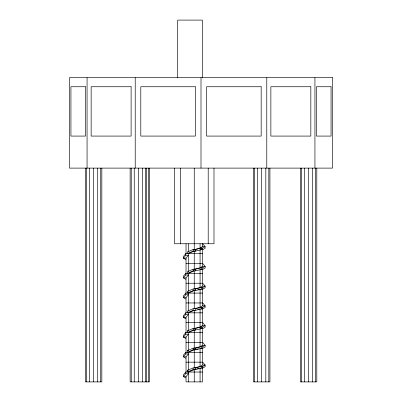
<?xml version="1.0" encoding="UTF-8"?>
<svg xmlns="http://www.w3.org/2000/svg" width="402" height="402" viewBox="0 0 402 402"><rect width="100%" height="100%" fill="white"/><g stroke="black" fill="none" stroke-linecap="round" stroke-linejoin="round"><path stroke-width="0.6" d="M202.477 253.627L185.779 253.627L183.372 256.501L183.372 258.149L185.779 259.571M185.779 255.27L183.372 258.149L186.031 258.149L188.437 255.27L185.779 255.27L185.779 253.627M202.477 273.36L185.779 273.36L183.372 276.239L183.372 277.882L185.779 279.31M185.779 275.003L183.372 277.882L186.031 277.882L188.437 275.003L185.779 275.003L185.779 273.36M202.477 293.093L185.779 293.093L183.372 295.972L183.372 297.616L185.779 299.043M185.779 294.741L183.372 297.616L186.031 297.616L188.437 294.741L185.779 294.741L185.779 293.093M202.477 312.831L185.779 312.831L183.372 315.706L183.372 317.354L185.779 318.776M185.779 314.475L183.372 317.354L186.031 317.354L188.437 314.475L185.779 314.475L185.779 312.831M202.477 332.565L185.779 332.565L183.372 335.444L183.372 337.087L185.779 338.509M185.779 334.208L183.372 337.087L186.031 337.087L188.437 334.208L185.779 334.208L185.779 332.565M202.477 352.298L185.779 352.298L183.372 355.177L183.372 356.82L185.779 358.247M185.779 353.941L183.372 356.82L186.031 356.82L188.437 353.941L185.779 353.941L185.779 352.298M202.477 372.031L185.779 372.031L183.372 374.91L183.372 376.553L185.779 377.981M185.779 373.679L183.372 376.553L186.031 376.553L188.437 373.679L185.779 373.679L185.779 372.031M200.487 249.707L202.729 249.707L205.136 248.28L205.136 246.637L202.477 246.637L200.07 248.059L193.196 249.938M200.07 243.758L200.07 248.059L202.729 248.059L205.136 246.637L202.729 243.758M200.598 269.44L202.729 269.44L205.136 268.013L205.136 266.37L202.477 266.37L200.07 267.797L194.251 269.219L194.251 251.129L196 250.702M200.07 249.707L200.07 267.797L202.729 267.797L205.136 266.37L202.729 263.491M200.598 289.174L202.729 289.174L205.136 287.752L205.136 286.103L202.477 286.103L200.07 287.531L194.251 288.958L194.251 270.868L188.437 273.36L188.437 291.45M200.07 269.44L200.07 287.531L202.729 287.531L205.136 286.103L202.729 283.229M201.131 308.907L202.729 308.907L205.136 307.485L205.136 305.842L202.477 305.842L200.07 307.264L194.251 308.691L194.251 290.601L188.437 293.093L188.437 311.183M197.744 289.747L200.07 289.174L200.07 307.264L202.729 307.264L205.136 305.842L202.729 302.962M195.417 329.786L194.251 330.067L194.251 348.157L200.07 346.735L200.07 328.645L202.729 328.645L205.136 327.218L205.136 325.575L202.477 325.575L200.07 326.997L194.251 328.424L194.251 310.334L188.437 312.831L188.437 330.921L187.337 330.921L187.337 332.565L193.151 330.067L195.513 330.067L201.327 328.645L201.327 326.997L195.513 328.424L193.151 328.424L187.337 330.921M197.744 309.48L200.07 308.907L200.07 326.997L202.729 326.997L205.136 325.575L202.729 322.695M195.417 349.519L194.251 349.805L194.251 367.895L200.07 366.468L200.07 348.378L202.729 348.378L205.136 346.951L205.136 345.308L202.477 345.308L200.07 346.735L202.729 346.735L205.136 345.308L202.729 342.429M200.07 381.9L200.07 368.111L202.729 368.111L205.136 366.689L205.136 365.041L202.477 365.041L200.07 366.468L202.729 366.468L205.136 365.041L202.729 362.167M193.151 249.486L187.337 251.979L187.337 253.627L193.151 251.129L195.513 251.129L201.327 249.707L201.327 248.059L195.513 249.486L193.151 249.486L193.151 251.129M194.251 251.129L188.437 253.627L188.437 271.717M193.151 269.219L187.337 271.717L187.337 273.36L193.151 270.868L195.513 270.868L201.327 269.44L201.327 267.797L195.513 269.219L193.151 269.219L193.151 270.868M193.151 288.958L187.337 291.45L187.337 293.093L193.151 290.601L195.513 290.601L201.327 289.174L201.327 287.531L195.513 288.958L193.151 288.958L193.151 290.601M193.151 308.691L187.337 311.183L187.337 312.831L193.151 310.334L195.513 310.334L201.327 308.907L201.327 307.264L195.513 308.691L193.151 308.691L193.151 310.334M194.251 330.067L188.437 332.565L188.437 350.067M187.337 350.655L193.151 348.157L195.513 348.157L201.327 346.735L201.327 348.378L195.513 349.805L193.151 349.805L187.337 352.298L187.337 350.655L188.437 350.655M194.251 349.805L188.437 352.298L188.437 369.8M187.337 370.388L193.151 367.895L195.513 367.895L201.327 366.468L201.327 368.111L195.513 369.538L193.151 369.538L187.337 372.031L187.337 370.388L188.437 370.388M195.417 369.252L188.437 372.031L188.437 381.9M196.578 349.232L198.322 348.805M196.578 368.971L198.905 368.398M186.031 263.491L202.477 263.491M186.031 283.229L202.477 283.229M186.031 302.962L202.477 302.962M186.031 322.695L202.477 322.695M186.031 342.429L202.477 342.429M186.031 362.167L202.477 362.167M316.796 168.111L316.796 381.9L300.349 381.9L300.349 168.111M315.691 168.111L315.691 381.9M314.937 77.661L314.937 168.111M312.681 168.111L312.681 381.9M308.57 168.111L308.57 381.9M304.46 168.111L304.46 381.9M301.45 168.111L301.45 381.9M269.923 168.111L269.923 381.9L253.476 381.9L253.476 168.111M268.822 168.111L268.822 381.9M266.782 77.661L266.782 168.111M265.812 168.111L265.812 381.9M261.697 168.111L261.697 381.9M257.587 168.111L257.587 381.9M254.577 168.111L254.577 381.9M213.99 168.111L213.99 243.758L174.518 243.758L174.518 168.111M208.206 168.111L208.206 243.758M202.729 248.059L202.729 249.707M202.729 267.797L202.729 269.44M202.729 287.531L202.729 289.174M202.729 307.264L202.729 308.907M202.729 326.997L202.729 328.645M202.729 346.735L202.729 348.378M202.729 366.468L202.729 368.111M202.477 243.758L202.477 246.637M202.477 249.466L202.477 266.37M202.477 269.204L202.477 286.103M202.477 288.937L202.477 305.842M202.477 308.671L202.477 325.575M202.477 328.409L202.477 345.308M202.477 348.142L202.477 365.041M202.477 367.875L202.477 381.9L186.031 381.9L186.031 376.553M202.372 77.661L202.372 20.1L177.704 20.1L177.704 77.661M201 77.661L201 168.111M195.513 249.486L195.513 251.129M195.513 269.219L195.513 270.868M195.513 288.958L195.513 290.601M195.513 308.691L195.513 310.334M195.513 328.424L195.513 330.067M195.513 348.157L195.513 349.805M195.513 367.895L195.513 369.538M194.251 168.111L194.251 249.486M194.251 369.538L194.251 381.9M193.151 328.424L193.151 330.067M193.151 348.157L193.151 349.805M193.151 367.895L193.151 369.538M188.437 243.758L188.437 251.979M186.031 243.758L186.031 253.627M186.031 258.149L186.031 273.36M186.031 277.882L186.031 293.093M186.031 297.616L186.031 312.831M186.031 317.354L186.031 332.565M186.031 337.087L186.031 352.298M186.031 356.82L186.031 372.031M180.297 168.111L180.297 243.758M149.413 168.111L149.413 381.9L130.137 381.9L130.137 168.111M148.313 168.111L148.313 381.9M146.579 168.111L146.579 381.9M145.479 168.111L145.479 381.9M142.469 168.111L142.469 381.9M138.358 168.111L138.358 381.9M135.218 77.661L135.218 168.111M134.248 168.111L134.248 381.9M131.238 168.111L131.238 381.9M101.832 168.111L101.832 381.9L85.385 381.9L85.385 168.111M100.731 168.111L100.731 381.9M97.721 168.111L97.721 381.9M93.606 168.111L93.606 381.9M89.495 168.111L89.495 381.9M87.063 77.661L87.063 168.111M86.485 168.111L86.485 381.9M332.565 77.661L69.435 77.661L69.435 168.111L332.565 168.111L332.565 77.661M85.561 86.742L70.933 86.742L70.933 136.077L85.561 136.077L85.561 86.742M131.112 86.742L91.148 86.742L91.148 136.077L131.112 136.077L131.112 86.742M195.392 86.742L140.795 86.742L140.795 136.077L195.392 136.077L195.392 86.742M261.174 86.742L206.578 86.742L206.578 136.077L261.174 136.077L261.174 86.742M310.831 86.742L270.868 86.742L270.868 136.077L310.831 136.077L310.831 86.742M331.062 86.742L316.434 86.742L316.434 136.077L331.062 136.077L331.062 86.742"/></g></svg>
